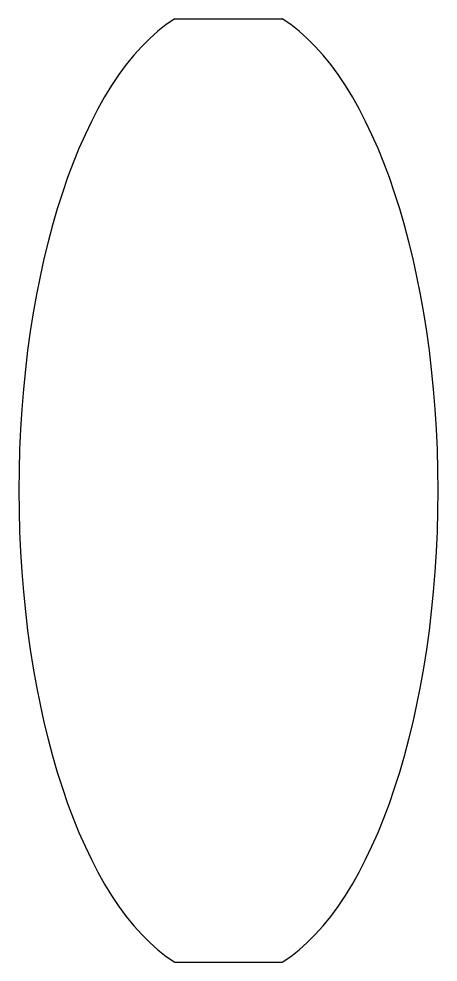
# Model space of a CAD drawing. Extents: x 10.15 to 13.39, y 0.13 to 7.41.
import ezdxf

# ---------------------------------------------------------------- set-up
doc = ezdxf.new("R2010")
doc.units = 0
doc.layers.add('MODELSKETCH_VISIBLE', color=7, linetype='CONTINUOUS')

msp = doc.modelspace()

# ---------------------------------------------------------------- linework, layer by layer
at = {"layer": 'MODELSKETCH_VISIBLE'}
for p, q in [((11.3535, 7.4078), (12.1839, 7.4078)), ((11.3535, 0.1258), (12.1839, 0.1258))]:
    msp.add_line(p, q, dxfattribs=at)
for start_param, end_param in [(0.25921, 2.882382), (3.400803, 6.023975)]:
    msp.add_ellipse((11.7687, 3.7668), major_axis=(0, 3.7668), ratio=0.430034, start_param=start_param, end_param=end_param, dxfattribs=at)

doc.saveas('drawing.dxf')
